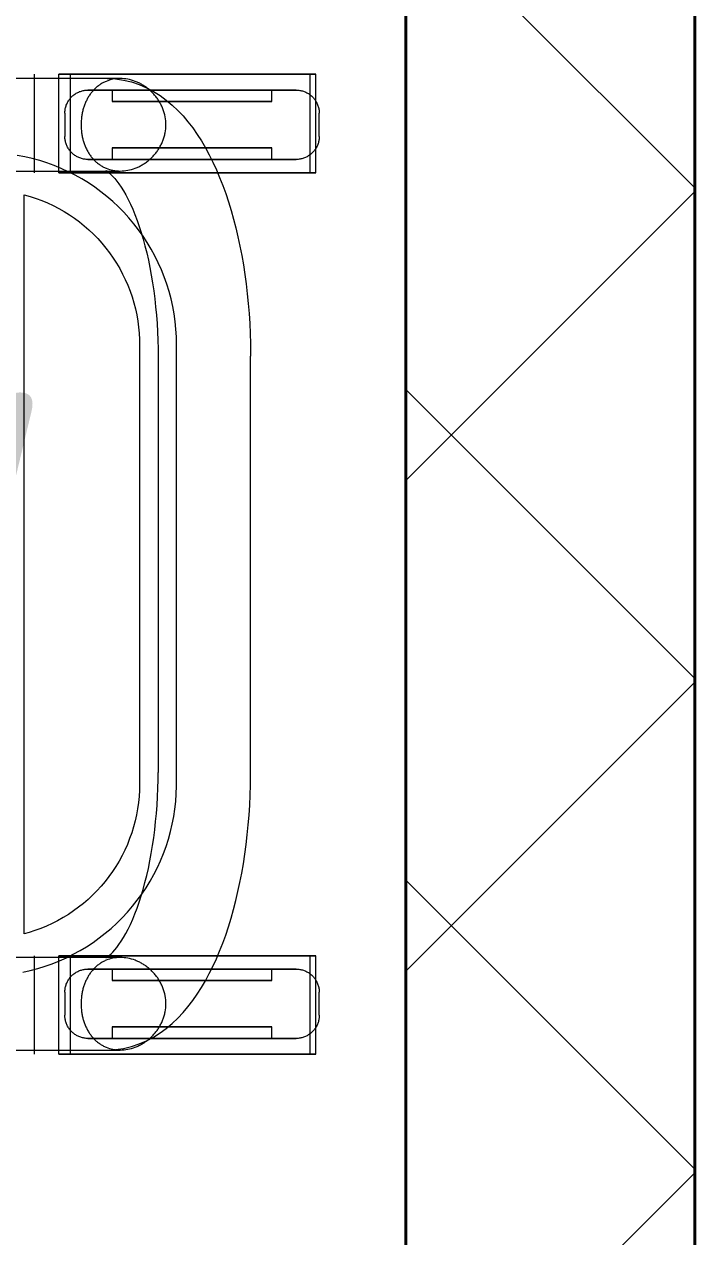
# Model space of a CAD drawing. Header units: millimetres. Extents: x -32954 to 151739, y -65671 to 56243.
# Drawn here: x -20125 to -19835, y -23897 to -23373 of the extents above; entities that cross this region are included whole.
import ezdxf

# ---------------------------------------------------------------- set-up
doc = ezdxf.new("R2010")
doc.units = ezdxf.units.MM
for name, color, linetype, lineweight in [('M-EQPM', 7, 'Continuous', 9), ('M-EQPM-IDEN', 7, 'Continuous', 9), ('Стены разрез', 7, 'Continuous', 40)]:
    doc.layers.add(name, color=color, linetype=linetype, lineweight=lineweight)
doc.styles.add('GOST Common_I', font='GOST_Common Italic.ttf', dxfattribs={"width": 0.9, "height": 150})

# ---------------------------------------------------------------- blocks, each defined once
blk = doc.blocks.new('М11_Тележка для мусора - Семейство-8001130-О_ТХ_03')
at = {"layer": 'M-EQPM'}
for p, q in [((-210, 0), (-210, -143.64)), ((-210, 0), (-210, -137.95)), ((-170, -143.64), (-170, 0)), ((-170, -137.95), (-170, 0)), ((170, 0), (170, -143.64)), ((170, 0), (170, -137.95)), ((210, -143.64), (210, 0)), ((210, -137.95), (210, 0)), ((-159.77, -102.13), (159.77, -102.13)), ((-169.29, -106.45), (-211.83, -106.45)), ((211.83, -106.45), (169.29, -106.45)), ((-169.29, -116.91), (-211.83, -116.91)), ((-211.83, -228.17), (-211.83, -117.14)), ((-211.83, -117.14), (-211.83, -122.19)), ((-211.83, -117.14), (-169.29, -117.14)), ((-185, -119.69), (-195, -119.69)), ((-169.29, -122.19), (-169.29, -117.14)), ((-169.29, -117.14), (-169.29, -228.17)), ((211.83, -116.91), (169.29, -116.91)), ((169.29, -228.17), (169.29, -117.14)), ((169.29, -117.14), (169.29, -122.19)), ((169.29, -117.14), (211.83, -117.14)), ((195, -119.69), (185, -119.69)), ((211.83, -122.19), (211.83, -117.14)), ((211.83, -117.14), (211.83, -228.17)), ((-211.83, -122.19), (-211.83, -225.62)), ((-211.83, -122.19), (-169.29, -122.19)), ((-169.29, -225.62), (-169.29, -122.19)), ((169.29, -122.19), (169.29, -225.62)), ((169.29, -122.19), (211.83, -122.19)), ((211.83, -225.62), (211.83, -122.19)), ((-200, -140.15), (-205, -140.15)), ((-205, -209.24), (-205, -140.15)), ((-205, -140.15), (-205, -209.24)), ((-200, -209.24), (-200, -140.15)), ((-200, -140.15), (-200, -209.24)), ((-175, -140.15), (-180, -140.15)), ((-180, -209.24), (-180, -140.15)), ((-180, -140.15), (-180, -209.24)), ((-175, -140.15), (-175, -209.24)), ((-175, -209.24), (-175, -140.15)), ((180, -140.15), (175, -140.15)), ((175, -209.24), (175, -140.15)), ((175, -140.15), (175, -209.24)), ((180, -140.15), (180, -209.24)), ((180, -209.24), (180, -140.15)), ((205, -140.15), (200, -140.15)), ((200, -140.15), (200, -209.24)), ((200, -209.24), (200, -140.15)), ((205, -140.15), (205, -209.24)), ((205, -209.24), (205, -140.15)), ((95, -152), (-95, -152)), ((90, -160), (-90, -160)), ((-95, -168), (95, -168)), ((-90, -200), (90, -200)), ((-205, -209.24), (-200, -209.24)), ((-180, -209.24), (-175, -209.24)), ((175, -209.24), (180, -209.24)), ((200, -209.24), (205, -209.24)), ((-211.83, -225.62), (-211.83, -228.17)), ((-169.29, -225.62), (-211.83, -225.62)), ((-211.83, -228.17), (-169.29, -228.17)), ((-195, -229.69), (-185, -229.69)), ((-169.29, -228.17), (-169.29, -225.62)), ((169.29, -225.62), (169.29, -228.17)), ((211.83, -225.62), (169.29, -225.62)), ((169.29, -228.17), (211.83, -228.17)), ((185, -229.69), (195, -229.69)), ((211.83, -228.17), (211.83, -225.62))]:
    blk.add_line(p, q, dxfattribs=at)
at = {"layer": 'M-EQPM', "flags": 128}
for points in [[(-176.35, -101.49), (-175.62, -104.73), (-174.77, -107.94), (-173.79, -111.11), (-172.68, -114.24), (-171.45, -117.32), (-170.09, -120.35), (-168.62, -123.33), (-167.03, -126.24), (-165.32, -129.09), (-163.5, -131.87), (-161.57, -134.57), (-159.54, -137.19), (-157.4, -139.73), (-155.16, -142.18), (-152.83, -144.54), (-150.4, -146.81), (-147.88, -148.97), (-145.28, -151.03), (-142.6, -152.99), (-139.85, -154.84), (-137.02, -156.58), (-134.12, -158.2), (-131.16, -159.71), (-128.15, -161.09), (-125.08, -162.36), (-121.96, -163.5), (-118.8, -164.52), (-115.6, -165.4), (-112.37, -166.16), (-109.11, -166.79), (-105.83, -167.29), (-102.53, -167.66), (-99.21, -167.89), (-95.9, -168), (-95, -168)], [(95, -168), (98.32, -167.93), (101.63, -167.73), (104.94, -167.4), (108.22, -166.94), (111.49, -166.35), (114.73, -165.62), (117.94, -164.77), (121.11, -163.79), (124.24, -162.68), (127.32, -161.45), (130.35, -160.09), (133.33, -158.62), (136.24, -157.03), (139.09, -155.32), (141.87, -153.5), (144.57, -151.57), (147.19, -149.54), (149.73, -147.4), (152.18, -145.16), (154.54, -142.83), (156.81, -140.4), (158.97, -137.88), (161.03, -135.28), (162.99, -132.6), (164.84, -129.85), (166.58, -127.02), (168.2, -124.12), (169.71, -121.16), (171.09, -118.15), (172.36, -115.08), (173.5, -111.96), (174.52, -108.8), (175.4, -105.6), (176.16, -102.37), (176.79, -99.11)], [(-95, -152), (-97.68, -151.95), (-100.35, -151.79), (-103.02, -151.52), (-105.67, -151.14), (-108.31, -150.66), (-110.93, -150.08), (-113.52, -149.39), (-116.08, -148.6), (-118.6, -147.71), (-121.09, -146.71), (-123.54, -145.62), (-125.94, -144.43), (-128.29, -143.14), (-130.59, -141.77), (-132.83, -140.3), (-135.01, -138.74), (-137.13, -137.1), (-139.18, -135.37), (-141.16, -133.56), (-143.06, -131.68), (-144.89, -129.72), (-146.64, -127.69), (-148.31, -125.59), (-149.89, -123.43), (-151.38, -121.2), (-152.78, -118.92), (-154.09, -116.58), (-155.31, -114.19), (-156.43, -111.76), (-157.45, -109.28), (-158.37, -106.76), (-159.19, -104.21), (-159.77, -102.13)], [(159.77, -102.13), (159.04, -104.71), (158.2, -107.25), (157.26, -109.76), (156.22, -112.23), (155.08, -114.66), (153.84, -117.04), (152.52, -119.36), (151.1, -121.64), (149.59, -123.85), (147.99, -126), (146.31, -128.09), (144.54, -130.11), (142.7, -132.05), (140.78, -133.92), (138.79, -135.71), (136.72, -137.42), (134.59, -139.05), (132.4, -140.59), (130.15, -142.04), (127.84, -143.4), (125.48, -144.67), (123.07, -145.84), (120.61, -146.91), (118.12, -147.89), (115.58, -148.76), (113.02, -149.53), (110.42, -150.2), (107.8, -150.77), (105.16, -151.22), (102.51, -151.58), (99.84, -151.83), (97.16, -151.97), (95, -152)], [(-205, -129.69), (-204.99, -129.29), (-204.97, -128.89), (-204.93, -128.5), (-204.87, -128.1), (-204.8, -127.71), (-204.71, -127.32), (-204.61, -126.93), (-204.49, -126.55), (-204.36, -126.17), (-204.21, -125.8), (-204.05, -125.43), (-203.87, -125.08), (-203.68, -124.72), (-203.47, -124.38), (-203.25, -124.05), (-203.02, -123.72), (-202.78, -123.41), (-202.52, -123.1), (-202.25, -122.8), (-201.97, -122.52), (-201.67, -122.25), (-201.37, -121.99), (-201.06, -121.74), (-200.74, -121.5), (-200.4, -121.28), (-200.06, -121.07), (-199.71, -120.87), (-199.36, -120.69), (-198.99, -120.53), (-198.62, -120.37), (-198.25, -120.24), (-197.87, -120.11), (-197.48, -120.01), (-197.09, -119.91), (-196.7, -119.84), (-196.3, -119.78), (-195.91, -119.73), (-195.51, -119.71), (-195.11, -119.69), (-195, -119.69)], [(-185, -119.69), (-184.6, -119.7), (-184.2, -119.73), (-183.8, -119.77), (-183.41, -119.82), (-183.01, -119.89), (-182.62, -119.98), (-182.24, -120.08), (-181.85, -120.2), (-181.48, -120.33), (-181.11, -120.48), (-180.74, -120.65), (-180.38, -120.82), (-180.03, -121.02), (-179.69, -121.22), (-179.35, -121.44), (-179.03, -121.67), (-178.71, -121.92), (-178.41, -122.18), (-178.11, -122.45), (-177.83, -122.73), (-177.55, -123.02), (-177.29, -123.32), (-177.04, -123.64), (-176.81, -123.96), (-176.59, -124.29), (-176.38, -124.63), (-176.18, -124.98), (-176, -125.34), (-175.83, -125.7), (-175.68, -126.07), (-175.54, -126.45), (-175.42, -126.83), (-175.31, -127.21), (-175.22, -127.6), (-175.15, -127.99), (-175.09, -128.39), (-175.04, -128.79), (-175.01, -129.19), (-175, -129.59), (-175, -129.69)], [(175, -129.69), (175.01, -129.29), (175.03, -128.89), (175.07, -128.5), (175.13, -128.1), (175.2, -127.71), (175.29, -127.32), (175.39, -126.93), (175.51, -126.55), (175.64, -126.17), (175.79, -125.8), (175.95, -125.43), (176.13, -125.08), (176.32, -124.72), (176.53, -124.38), (176.75, -124.05), (176.98, -123.72), (177.22, -123.41), (177.48, -123.1), (177.75, -122.8), (178.03, -122.52), (178.33, -122.25), (178.63, -121.99), (178.94, -121.74), (179.26, -121.5), (179.6, -121.28), (179.94, -121.07), (180.29, -120.87), (180.64, -120.69), (181.01, -120.53), (181.38, -120.37), (181.75, -120.24), (182.13, -120.11), (182.52, -120.01), (182.91, -119.91), (183.3, -119.84), (183.7, -119.78), (184.09, -119.73), (184.49, -119.71), (184.89, -119.69), (185, -119.69)], [(195, -119.69), (195.4, -119.7), (195.8, -119.73), (196.2, -119.77), (196.59, -119.82), (196.99, -119.89), (197.38, -119.98), (197.76, -120.08), (198.15, -120.2), (198.52, -120.33), (198.89, -120.48), (199.26, -120.65), (199.62, -120.82), (199.97, -121.02), (200.31, -121.22), (200.65, -121.44), (200.97, -121.67), (201.29, -121.92), (201.59, -122.18), (201.89, -122.45), (202.17, -122.73), (202.45, -123.02), (202.71, -123.32), (202.96, -123.64), (203.19, -123.96), (203.41, -124.29), (203.62, -124.63), (203.82, -124.98), (204, -125.34), (204.17, -125.7), (204.32, -126.07), (204.46, -126.45), (204.58, -126.83), (204.69, -127.21), (204.78, -127.6), (204.85, -127.99), (204.91, -128.39), (204.96, -128.79), (204.99, -129.19), (205, -129.59), (205, -129.69)], [(-205, -219.69), (-205, -219.66), (-205, -219.55), (-205, -219.37), (-205, -219.12), (-205, -218.8), (-205, -218.4), (-205, -217.94), (-205, -217.41), (-205, -216.81), (-205, -216.14), (-205, -215.41), (-205, -214.61), (-205, -213.75), (-205, -212.82), (-205, -211.83), (-205, -210.79), (-205, -209.68), (-205, -208.52), (-205, -207.31), (-205, -206.05), (-205, -204.73), (-205, -203.37), (-205, -201.96), (-205, -200.5), (-205, -199.01), (-205, -197.47), (-205, -195.9), (-205, -194.3), (-205, -192.66), (-205, -191), (-205, -189.31), (-205, -187.6), (-205, -185.86), (-205, -184.11), (-205, -182.34), (-205, -180.56), (-205, -178.77), (-205, -176.98), (-205, -175.18), (-205, -173.38), (-205, -171.58), (-205, -169.79), (-205, -168), (-205, -166.23), (-205, -164.47), (-205, -162.73), (-205, -161), (-205, -159.3), (-205, -157.62), (-205, -155.97), (-205, -154.35), (-205, -152.76), (-205, -151.2), (-205, -149.69), (-205, -148.21), (-205, -146.78), (-205, -145.39), (-205, -144.05), (-205, -142.75), (-205, -141.51), (-205, -140.32), (-205, -139.19), (-205, -138.11), (-205, -137.09), (-205, -136.13), (-205, -135.24), (-205, -134.4), (-205, -133.63), (-205, -132.93), (-205, -132.29), (-205, -131.72), (-205, -131.22), (-205, -130.79), (-205, -130.43), (-205, -130.14), (-205, -129.93), (-205, -129.78), (-205, -129.7), (-205, -129.69)], [(-205, -129.69), (-205, -129.73), (-205, -129.84), (-205, -130.02), (-205, -130.27), (-205, -130.59), (-205, -130.98), (-205, -131.45), (-205, -131.98), (-205, -132.58), (-205, -133.25), (-205, -133.98), (-205, -134.78), (-205, -135.64), (-205, -136.57), (-205, -137.55), (-205, -138.6), (-205, -139.7), (-205, -140.86), (-205, -142.08), (-205, -143.34), (-205, -144.66), (-205, -146.02), (-205, -147.43), (-205, -148.89), (-205, -150.38), (-205, -151.91), (-205, -153.48), (-205, -155.09), (-205, -156.72), (-205, -158.39), (-205, -160.08), (-205, -161.79), (-205, -163.53), (-205, -165.28), (-205, -167.05), (-205, -168.82), (-205, -170.61), (-205, -172.41), (-205, -174.21), (-205, -176.01), (-205, -177.81), (-205, -179.6), (-205, -181.38), (-205, -183.16), (-205, -184.92), (-205, -186.66), (-205, -188.39), (-205, -190.09), (-205, -191.77), (-205, -193.42), (-205, -195.04), (-205, -196.63), (-205, -198.18), (-205, -199.7), (-205, -201.18), (-205, -202.61), (-205, -204), (-205, -205.34), (-205, -206.63), (-205, -207.88), (-205, -209.07), (-205, -210.2), (-205, -211.28), (-205, -212.3), (-205, -213.25), (-205, -214.15), (-205, -214.98), (-205, -215.75), (-205, -216.46), (-205, -217.09), (-205, -217.66), (-205, -218.16), (-205, -218.59), (-205, -218.95), (-205, -219.24), (-205, -219.46), (-205, -219.61), (-205, -219.68), (-205, -219.69)], [(-175, -129.69), (-175, -129.73), (-175, -129.84), (-175, -130.02), (-175, -130.27), (-175, -130.59), (-175, -130.98), (-175, -131.45), (-175, -131.98), (-175, -132.58), (-175, -133.25), (-175, -133.98), (-175, -134.78), (-175, -135.64), (-175, -136.57), (-175, -137.55), (-175, -138.6), (-175, -139.7), (-175, -140.86), (-175, -142.08), (-175, -143.34), (-175, -144.66), (-175, -146.02), (-175, -147.43), (-175, -148.89), (-175, -150.38), (-175, -151.91), (-175, -153.48), (-175, -155.09), (-175, -156.72), (-175, -158.39), (-175, -160.08), (-175, -161.79), (-175, -163.53), (-175, -165.28), (-175, -167.05), (-175, -168.82), (-175, -170.61), (-175, -172.41), (-175, -174.21), (-175, -176.01), (-175, -177.81), (-175, -179.6), (-175, -181.38), (-175, -183.16), (-175, -184.92), (-175, -186.66), (-175, -188.39), (-175, -190.09), (-175, -191.77), (-175, -193.42), (-175, -195.04), (-175, -196.63), (-175, -198.18), (-175, -199.7), (-175, -201.18), (-175, -202.61), (-175, -204), (-175, -205.34), (-175, -206.63), (-175, -207.88), (-175, -209.07), (-175, -210.2), (-175, -211.28), (-175, -212.3), (-175, -213.25), (-175, -214.15), (-175, -214.98), (-175, -215.75), (-175, -216.46), (-175, -217.09), (-175, -217.66), (-175, -218.16), (-175, -218.59), (-175, -218.95), (-175, -219.24), (-175, -219.46), (-175, -219.61), (-175, -219.68), (-175, -219.69)], [(-175, -219.69), (-175, -219.66), (-175, -219.55), (-175, -219.37), (-175, -219.12), (-175, -218.8), (-175, -218.4), (-175, -217.94), (-175, -217.41), (-175, -216.81), (-175, -216.14), (-175, -215.41), (-175, -214.61), (-175, -213.75), (-175, -212.82), (-175, -211.83), (-175, -210.79), (-175, -209.68), (-175, -208.52), (-175, -207.31), (-175, -206.05), (-175, -204.73), (-175, -203.37), (-175, -201.96), (-175, -200.5), (-175, -199.01), (-175, -197.47), (-175, -195.9), (-175, -194.3), (-175, -192.66), (-175, -191), (-175, -189.31), (-175, -187.6), (-175, -185.86), (-175, -184.11), (-175, -182.34), (-175, -180.56), (-175, -178.77), (-175, -176.98), (-175, -175.18), (-175, -173.38), (-175, -171.58), (-175, -169.79), (-175, -168), (-175, -166.23), (-175, -164.47), (-175, -162.73), (-175, -161), (-175, -159.3), (-175, -157.62), (-175, -155.97), (-175, -154.35), (-175, -152.76), (-175, -151.2), (-175, -149.69), (-175, -148.21), (-175, -146.78), (-175, -145.39), (-175, -144.05), (-175, -142.75), (-175, -141.51), (-175, -140.32), (-175, -139.19), (-175, -138.11), (-175, -137.09), (-175, -136.13), (-175, -135.24), (-175, -134.4), (-175, -133.63), (-175, -132.93), (-175, -132.29), (-175, -131.72), (-175, -131.22), (-175, -130.79), (-175, -130.43), (-175, -130.14), (-175, -129.93), (-175, -129.78), (-175, -129.7), (-175, -129.69)], [(175, -219.69), (175, -219.66), (175, -219.55), (175, -219.37), (175, -219.12), (175, -218.8), (175, -218.4), (175, -217.94), (175, -217.41), (175, -216.81), (175, -216.14), (175, -215.41), (175, -214.61), (175, -213.75), (175, -212.82), (175, -211.83), (175, -210.79), (175, -209.68), (175, -208.52), (175, -207.31), (175, -206.05), (175, -204.73), (175, -203.37), (175, -201.96), (175, -200.5), (175, -199.01), (175, -197.47), (175, -195.9), (175, -194.3), (175, -192.66), (175, -191), (175, -189.31), (175, -187.6), (175, -185.86), (175, -184.11), (175, -182.34), (175, -180.56), (175, -178.77), (175, -176.98), (175, -175.18), (175, -173.38), (175, -171.58), (175, -169.79), (175, -168), (175, -166.23), (175, -164.47), (175, -162.73), (175, -161), (175, -159.3), (175, -157.62), (175, -155.97), (175, -154.35), (175, -152.76), (175, -151.2), (175, -149.69), (175, -148.21), (175, -146.78), (175, -145.39), (175, -144.05), (175, -142.75), (175, -141.51), (175, -140.32), (175, -139.19), (175, -138.11), (175, -137.09), (175, -136.13), (175, -135.24), (175, -134.4), (175, -133.63), (175, -132.93), (175, -132.29), (175, -131.72), (175, -131.22), (175, -130.79), (175, -130.43), (175, -130.14), (175, -129.93), (175, -129.78), (175, -129.7), (175, -129.69)], [(175, -129.69), (175, -129.73), (175, -129.84), (175, -130.02), (175, -130.27), (175, -130.59), (175, -130.98), (175, -131.45), (175, -131.98), (175, -132.58), (175, -133.25), (175, -133.98), (175, -134.78), (175, -135.64), (175, -136.57), (175, -137.55), (175, -138.6), (175, -139.7), (175, -140.86), (175, -142.08), (175, -143.34), (175, -144.66), (175, -146.02), (175, -147.43), (175, -148.89), (175, -150.38), (175, -151.91), (175, -153.48), (175, -155.09), (175, -156.72), (175, -158.39), (175, -160.08), (175, -161.79), (175, -163.53), (175, -165.28), (175, -167.05), (175, -168.82), (175, -170.61), (175, -172.41), (175, -174.21), (175, -176.01), (175, -177.81), (175, -179.6), (175, -181.38), (175, -183.16), (175, -184.92), (175, -186.66), (175, -188.39), (175, -190.09), (175, -191.77), (175, -193.42), (175, -195.04), (175, -196.63), (175, -198.18), (175, -199.7), (175, -201.18), (175, -202.61), (175, -204), (175, -205.34), (175, -206.63), (175, -207.88), (175, -209.07), (175, -210.2), (175, -211.28), (175, -212.3), (175, -213.25), (175, -214.15), (175, -214.98), (175, -215.75), (175, -216.46), (175, -217.09), (175, -217.66), (175, -218.16), (175, -218.59), (175, -218.95), (175, -219.24), (175, -219.46), (175, -219.61), (175, -219.68), (175, -219.69)], [(205, -129.69), (205, -129.73), (205, -129.84), (205, -130.02), (205, -130.27), (205, -130.59), (205, -130.98), (205, -131.45), (205, -131.98), (205, -132.58), (205, -133.25), (205, -133.98), (205, -134.78), (205, -135.64), (205, -136.57), (205, -137.55), (205, -138.6), (205, -139.7), (205, -140.86), (205, -142.08), (205, -143.34), (205, -144.66), (205, -146.02), (205, -147.43), (205, -148.89), (205, -150.38), (205, -151.91), (205, -153.48), (205, -155.09), (205, -156.72), (205, -158.39), (205, -160.08), (205, -161.79), (205, -163.53), (205, -165.28), (205, -167.05), (205, -168.82), (205, -170.61), (205, -172.41), (205, -174.21), (205, -176.01), (205, -177.81), (205, -179.6), (205, -181.38), (205, -183.16), (205, -184.92), (205, -186.66), (205, -188.39), (205, -190.09), (205, -191.77), (205, -193.42), (205, -195.04), (205, -196.63), (205, -198.18), (205, -199.7), (205, -201.18), (205, -202.61), (205, -204), (205, -205.34), (205, -206.63), (205, -207.88), (205, -209.07), (205, -210.2), (205, -211.28), (205, -212.3), (205, -213.25), (205, -214.15), (205, -214.98), (205, -215.75), (205, -216.46), (205, -217.09), (205, -217.66), (205, -218.16), (205, -218.59), (205, -218.95), (205, -219.24), (205, -219.46), (205, -219.61), (205, -219.68), (205, -219.69)], [(205, -219.69), (205, -219.66), (205, -219.55), (205, -219.37), (205, -219.12), (205, -218.8), (205, -218.4), (205, -217.94), (205, -217.41), (205, -216.81), (205, -216.14), (205, -215.41), (205, -214.61), (205, -213.75), (205, -212.82), (205, -211.83), (205, -210.79), (205, -209.68), (205, -208.52), (205, -207.31), (205, -206.05), (205, -204.73), (205, -203.37), (205, -201.96), (205, -200.5), (205, -199.01), (205, -197.47), (205, -195.9), (205, -194.3), (205, -192.66), (205, -191), (205, -189.31), (205, -187.6), (205, -185.86), (205, -184.11), (205, -182.34), (205, -180.56), (205, -178.77), (205, -176.98), (205, -175.18), (205, -173.38), (205, -171.58), (205, -169.79), (205, -168), (205, -166.23), (205, -164.47), (205, -162.73), (205, -161), (205, -159.3), (205, -157.62), (205, -155.97), (205, -154.35), (205, -152.76), (205, -151.2), (205, -149.69), (205, -148.21), (205, -146.78), (205, -145.39), (205, -144.05), (205, -142.75), (205, -141.51), (205, -140.32), (205, -139.19), (205, -138.11), (205, -137.09), (205, -136.13), (205, -135.24), (205, -134.4), (205, -133.63), (205, -132.93), (205, -132.29), (205, -131.72), (205, -131.22), (205, -130.79), (205, -130.43), (205, -130.14), (205, -129.93), (205, -129.78), (205, -129.7), (205, -129.69)], [(-210, -137.95), (-209.83, -141.53), (-209.33, -145.06), (-208.51, -148.5), (-207.39, -151.82), (-206.02, -154.99), (-204.42, -158.01), (-202.61, -160.86), (-200.63, -163.56), (-198.49, -166.11), (-196.21, -168.51), (-193.8, -170.78), (-191.27, -172.93), (-188.62, -174.97), (-185.87, -176.9), (-183.01, -178.73), (-180.04, -180.48), (-176.98, -182.14), (-173.83, -183.71), (-170.57, -185.21), (-167.23, -186.63), (-163.8, -187.98), (-160.28, -189.25), (-156.68, -190.45), (-153, -191.58), (-149.24, -192.64), (-145.41, -193.63), (-141.52, -194.55), (-137.56, -195.4), (-133.54, -196.17), (-129.46, -196.88), (-125.34, -197.52), (-121.17, -198.08), (-116.96, -198.57), (-112.72, -198.99), (-108.44, -199.34), (-104.15, -199.61), (-99.83, -199.81), (-95.5, -199.94), (-91.17, -200), (-90, -200)], [(-170.06, -137.46), (-170.03, -137.53), (-169.95, -137.71), (-169.76, -138.03), (-169.46, -138.48), (-169.02, -139.04), (-168.43, -139.71), (-167.68, -140.46), (-166.76, -141.29), (-165.68, -142.17), (-164.42, -143.1), (-162.99, -144.07), (-161.4, -145.05), (-159.65, -146.05), (-157.75, -147.05), (-155.69, -148.04), (-153.49, -149.02), (-151.15, -149.98), (-148.68, -150.92), (-146.09, -151.83), (-143.38, -152.71), (-140.55, -153.54), (-137.63, -154.34), (-134.6, -155.1), (-131.48, -155.8), (-128.28, -156.46), (-125, -157.07), (-121.65, -157.62), (-118.24, -158.12), (-114.77, -158.56), (-111.25, -158.95), (-107.69, -159.27), (-104.1, -159.54), (-100.48, -159.75), (-96.83, -159.89), (-93.18, -159.98), (-90, -160)], [(-170, -137.95), (-170.01, -137.74), (-170.03, -137.57), (-170.06, -137.47), (-170.06, -137.46)], [(170.06, -137.46), (170.03, -137.53), (169.95, -137.71), (169.76, -138.03), (169.46, -138.48), (169.02, -139.04), (168.43, -139.71), (167.68, -140.46), (166.76, -141.29), (165.68, -142.17), (164.42, -143.1), (162.99, -144.07), (161.4, -145.05), (159.65, -146.05), (157.75, -147.05), (155.69, -148.04), (153.49, -149.02), (151.15, -149.98), (148.68, -150.92), (146.09, -151.83), (143.38, -152.71), (140.55, -153.54), (137.63, -154.34), (134.6, -155.1), (131.48, -155.8), (128.28, -156.46), (125, -157.07), (121.65, -157.62), (118.24, -158.12), (114.77, -158.56), (111.25, -158.95), (107.69, -159.27), (104.1, -159.54), (100.48, -159.75), (96.83, -159.89), (93.18, -159.98), (90, -160)], [(210, -137.95), (209.83, -141.53), (209.33, -145.06), (208.51, -148.5), (207.39, -151.82), (206.02, -154.99), (204.42, -158.01), (202.61, -160.86), (200.63, -163.56), (198.49, -166.11), (196.21, -168.51), (193.8, -170.78), (191.27, -172.93), (188.62, -174.97), (185.87, -176.9), (183.01, -178.73), (180.04, -180.48), (176.98, -182.14), (173.83, -183.71), (170.57, -185.21), (167.23, -186.63), (163.8, -187.98), (160.28, -189.25), (156.68, -190.45), (153, -191.58), (149.24, -192.64), (145.41, -193.63), (141.52, -194.55), (137.56, -195.4), (133.54, -196.17), (129.46, -196.88), (125.34, -197.52), (121.17, -198.08), (116.96, -198.57), (112.72, -198.99), (108.44, -199.34), (104.15, -199.61), (99.83, -199.81), (95.5, -199.94), (91.17, -200), (90, -200)], [(170, -137.95), (170.01, -137.74), (170.03, -137.57), (170.06, -137.47), (170.06, -137.46)], [(-195, -229.69), (-195.4, -229.69), (-195.8, -229.66), (-196.2, -229.62), (-196.59, -229.57), (-196.99, -229.49), (-197.38, -229.41), (-197.76, -229.3), (-198.15, -229.19), (-198.52, -229.05), (-198.89, -228.9), (-199.26, -228.74), (-199.62, -228.56), (-199.97, -228.37), (-200.31, -228.17), (-200.65, -227.95), (-200.97, -227.71), (-201.29, -227.47), (-201.59, -227.21), (-201.89, -226.94), (-202.17, -226.66), (-202.45, -226.37), (-202.71, -226.07), (-202.96, -225.75), (-203.19, -225.43), (-203.41, -225.1), (-203.62, -224.76), (-203.82, -224.41), (-204, -224.05), (-204.17, -223.69), (-204.32, -223.32), (-204.46, -222.94), (-204.58, -222.56), (-204.69, -222.18), (-204.78, -221.79), (-204.85, -221.39), (-204.91, -221), (-204.96, -220.6), (-204.99, -220.2), (-205, -219.8), (-205, -219.69)], [(-175, -219.69), (-175.01, -220.09), (-175.03, -220.49), (-175.07, -220.89), (-175.13, -221.29), (-175.2, -221.68), (-175.29, -222.07), (-175.39, -222.46), (-175.51, -222.84), (-175.64, -223.22), (-175.79, -223.59), (-175.95, -223.95), (-176.13, -224.31), (-176.32, -224.66), (-176.53, -225.01), (-176.75, -225.34), (-176.98, -225.67), (-177.22, -225.98), (-177.48, -226.29), (-177.75, -226.58), (-178.03, -226.87), (-178.33, -227.14), (-178.63, -227.4), (-178.94, -227.65), (-179.26, -227.89), (-179.6, -228.11), (-179.94, -228.32), (-180.29, -228.51), (-180.64, -228.69), (-181.01, -228.86), (-181.38, -229.01), (-181.75, -229.15), (-182.13, -229.27), (-182.52, -229.38), (-182.91, -229.47), (-183.3, -229.55), (-183.7, -229.61), (-184.09, -229.65), (-184.49, -229.68), (-184.89, -229.69), (-185, -229.69)], [(185, -229.69), (184.6, -229.69), (184.2, -229.66), (183.8, -229.62), (183.41, -229.57), (183.01, -229.49), (182.62, -229.41), (182.24, -229.3), (181.85, -229.19), (181.48, -229.05), (181.11, -228.9), (180.74, -228.74), (180.38, -228.56), (180.03, -228.37), (179.69, -228.17), (179.35, -227.95), (179.03, -227.71), (178.71, -227.47), (178.41, -227.21), (178.11, -226.94), (177.83, -226.66), (177.55, -226.37), (177.29, -226.07), (177.04, -225.75), (176.81, -225.43), (176.59, -225.1), (176.38, -224.76), (176.18, -224.41), (176, -224.05), (175.83, -223.69), (175.68, -223.32), (175.54, -222.94), (175.42, -222.56), (175.31, -222.18), (175.22, -221.79), (175.15, -221.39), (175.09, -221), (175.04, -220.6), (175.01, -220.2), (175, -219.8), (175, -219.69)], [(205, -219.69), (204.99, -220.09), (204.97, -220.49), (204.93, -220.89), (204.87, -221.29), (204.8, -221.68), (204.71, -222.07), (204.61, -222.46), (204.49, -222.84), (204.36, -223.22), (204.21, -223.59), (204.05, -223.95), (203.87, -224.31), (203.68, -224.66), (203.47, -225.01), (203.25, -225.34), (203.02, -225.67), (202.78, -225.98), (202.52, -226.29), (202.25, -226.58), (201.97, -226.87), (201.67, -227.14), (201.37, -227.4), (201.06, -227.65), (200.74, -227.89), (200.4, -228.11), (200.06, -228.32), (199.71, -228.51), (199.36, -228.69), (198.99, -228.86), (198.62, -229.01), (198.25, -229.15), (197.87, -229.27), (197.48, -229.38), (197.09, -229.47), (196.7, -229.55), (196.3, -229.61), (195.91, -229.65), (195.51, -229.68), (195.11, -229.69), (195, -229.69)]]:
    blk.add_lwpolyline(points, dxfattribs=at)
at = {"layer": 'M-EQPM'}
for points, knots in [([(-170, -143.64), (-170, -142.57), (-170.21, -140.46), (-170.97, -137.96), (-171.86, -136.1), (-172.67, -134.78), (-173.61, -133.55), (-174.67, -132.4), (-175.84, -131.34), (-177.12, -130.39), (-178.5, -129.54), (-179.97, -128.78), (-181.51, -128.14), (-183.13, -127.61), (-184.8, -127.21), (-187.07, -126.81), (-190, -126.6), (-192.92, -126.81), (-195.2, -127.2), (-196.87, -127.61), (-198.48, -128.14), (-200.03, -128.78), (-201.5, -129.54), (-202.87, -130.38), (-204.15, -131.33), (-205.33, -132.39), (-206.39, -133.55), (-207.33, -134.78), (-208.14, -136.09), (-209.03, -137.96), (-209.79, -140.46), (-210, -142.57), (-210, -143.64)], [0, 0, 0, 0, 0.055556, 0.111111, 0.138889, 0.166667, 0.194444, 0.222222, 0.25, 0.277778, 0.305556, 0.333333, 0.361111, 0.388889, 0.416667, 0.444444, 0.5, 0.555556, 0.583333, 0.611111, 0.638889, 0.666667, 0.694444, 0.722222, 0.75, 0.777778, 0.805556, 0.833333, 0.861111, 0.888889, 0.944444, 1, 1, 1, 1]), ([(210, -143.64), (210, -142.57), (209.79, -140.46), (209.03, -137.96), (208.14, -136.09), (207.33, -134.78), (206.39, -133.55), (205.33, -132.39), (204.15, -131.33), (202.87, -130.38), (201.5, -129.54), (200.03, -128.78), (198.48, -128.14), (196.87, -127.61), (195.2, -127.2), (192.92, -126.81), (190, -126.6), (187.07, -126.81), (184.8, -127.21), (183.13, -127.61), (181.51, -128.14), (179.97, -128.78), (178.5, -129.54), (177.12, -130.39), (175.84, -131.34), (174.67, -132.4), (173.61, -133.55), (172.67, -134.78), (171.86, -136.1), (170.97, -137.96), (170.21, -140.46), (170, -142.57), (170, -143.64)], [0, 0, 0, 0, 0.055556, 0.111111, 0.138889, 0.166667, 0.194444, 0.222222, 0.25, 0.277778, 0.305556, 0.333333, 0.361111, 0.388889, 0.416667, 0.444444, 0.5, 0.555556, 0.583333, 0.611111, 0.638889, 0.666667, 0.694444, 0.722222, 0.75, 0.777778, 0.805556, 0.833333, 0.861111, 0.888889, 0.944444, 1, 1, 1, 1]), ([(-210, -143.64), (-210, -144.72), (-209.79, -146.91), (-209.03, -149.59), (-208.13, -151.67), (-207.33, -153.19), (-206.39, -154.64), (-205.33, -156.02), (-204.16, -157.3), (-202.89, -158.5), (-201.51, -159.6), (-200.05, -160.56), (-198.5, -161.4), (-196.89, -162.11), (-195.21, -162.67), (-192.93, -163.21), (-190, -163.48), (-186.48, -163.16), (-183.65, -162.35), (-181.5, -161.4), (-180.21, -160.7), (-179.22, -160.08), (-178.26, -159.41), (-177.11, -158.5), (-175.83, -157.3), (-174.66, -156.01), (-173.6, -154.64), (-172.67, -153.18), (-171.87, -151.67), (-170.97, -149.59), (-170.21, -146.91), (-170, -144.72), (-170, -143.64)], [0, 0, 0, 0, 0.055556, 0.111111, 0.138889, 0.166667, 0.194444, 0.222222, 0.25, 0.277778, 0.305556, 0.333333, 0.361111, 0.388889, 0.416667, 0.444444, 0.5, 0.555556, 0.611111, 0.638889, 0.666667, 0.680556, 0.694444, 0.722222, 0.75, 0.777778, 0.805556, 0.833333, 0.861111, 0.888889, 0.944444, 1, 1, 1, 1]), ([(170, -143.64), (170, -144.72), (170.21, -146.91), (170.97, -149.59), (171.87, -151.67), (172.67, -153.18), (173.6, -154.64), (174.66, -156.01), (175.83, -157.3), (177.11, -158.5), (178.48, -159.59), (179.95, -160.56), (181.5, -161.4), (183.11, -162.11), (184.78, -162.67), (187.06, -163.21), (190, -163.48), (193.52, -163.16), (196.35, -162.35), (198.5, -161.4), (199.79, -160.7), (200.78, -160.08), (201.74, -159.41), (202.89, -158.5), (204.16, -157.3), (205.33, -156.02), (206.39, -154.64), (207.33, -153.19), (208.13, -151.67), (209.03, -149.59), (209.79, -146.91), (210, -144.72), (210, -143.64)], [0, 0, 0, 0, 0.055556, 0.111111, 0.138889, 0.166667, 0.194444, 0.222222, 0.25, 0.277778, 0.305556, 0.333333, 0.361111, 0.388889, 0.416667, 0.444444, 0.5, 0.555556, 0.611111, 0.638889, 0.666667, 0.680556, 0.694444, 0.722222, 0.75, 0.777778, 0.805556, 0.833333, 0.861111, 0.888889, 0.944444, 1, 1, 1, 1])]:
    blk.add_open_spline(points, degree=3, knots=knots, dxfattribs=at)

msp = doc.modelspace()

# ---------------------------------------------------------------- hatches: boundary and pattern name
at = {"layer": 'Стены разрез', "lineweight": 9}
h = msp.add_hatch(dxfattribs=at)
h.set_pattern_fill('FP_1', color=256, style=0, pattern_type=2)
h.set_pattern_definition([(45, (-4e-12, -22914.43), (-106.066, 106.066), []), (135, (-4e-12, -22914.43), (-106.066, -106.066), [])])
h.paths.add_polyline_path([(-19835, -24435.93), (-19835, -20864.43), (-19960, -20864.43), (-19960, -24435.93)])

# ---------------------------------------------------------------- linework, layer by layer
at = {"layer": 'Стены разрез'}
for p, q in [((-19960, -20884.43), (-19960, -24435.93)), ((-19835, -24435.93), (-19835, -20884.43))]:
    msp.add_line(p, q, dxfattribs=at)

# ---------------------------------------------------------------- block references
at = {"layer": 'M-EQPM', "rotation": 89.9999999999999}
msp.add_blockref('М11_Тележка для мусора - Семейство-8001130-О_ТХ_03', (-20227.07, -23606.62), dxfattribs=at)

# ---------------------------------------------------------------- texts
at = {"layer": 'M-EQPM-IDEN', "insert": (-20266.5, -23532.33), "char_height": 150, "width": 173.1645, "attachment_point": 1, "style": 'GOST Common_I'}
msp.add_mtext('11', dxfattribs=at)

doc.saveas('drawing.dxf')
